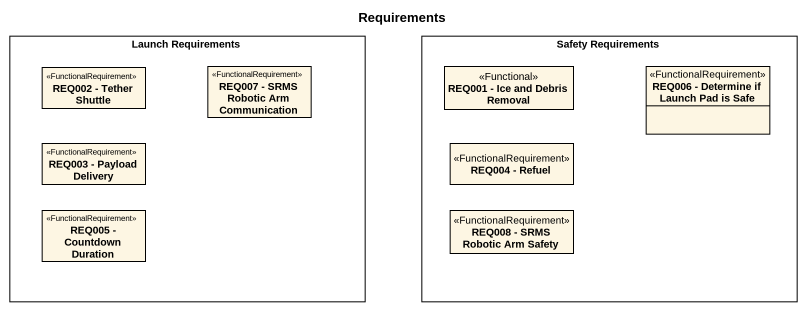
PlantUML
@startuml
title Requirements
hide circle
hide empty members
rectangle "Launch Requirements" as Launch_Requirements {
  class "REQ002 - Tether Shuttle" as REQ002_Tether_Shuttle <<FunctionalRequirement>>
  class "REQ007 - SRMS Robotic Arm Communication" as REQ007_SRMS_Robotic_Arm <<FunctionalRequirement>>
  class "REQ003 - Payload Delivery" as REQ003_Payload_Delivery <<FunctionalRequirement>>
  class "REQ005 - Countdown Duration" as REQ005_Countdown_Duration <<FunctionalRequirement>>
}
rectangle "Safety Requirements" as Safety_Requirements {
  class "REQ001 - Ice and Debris Removal" as REQ001_Ice_and_Debris <<Functional>>
  class "REQ006 - Determine if Launch Pad is Safe" as REQ006_Determine_if_Launch <<FunctionalRequirement>>
  class "REQ004 - Refuel" as REQ004_Refuel <<FunctionalRequirement>>
  class "REQ008 - SRMS Robotic Arm Safety" as REQ008_SRMS_Robotic_Arm <<FunctionalRequirement>>
}
@enduml
